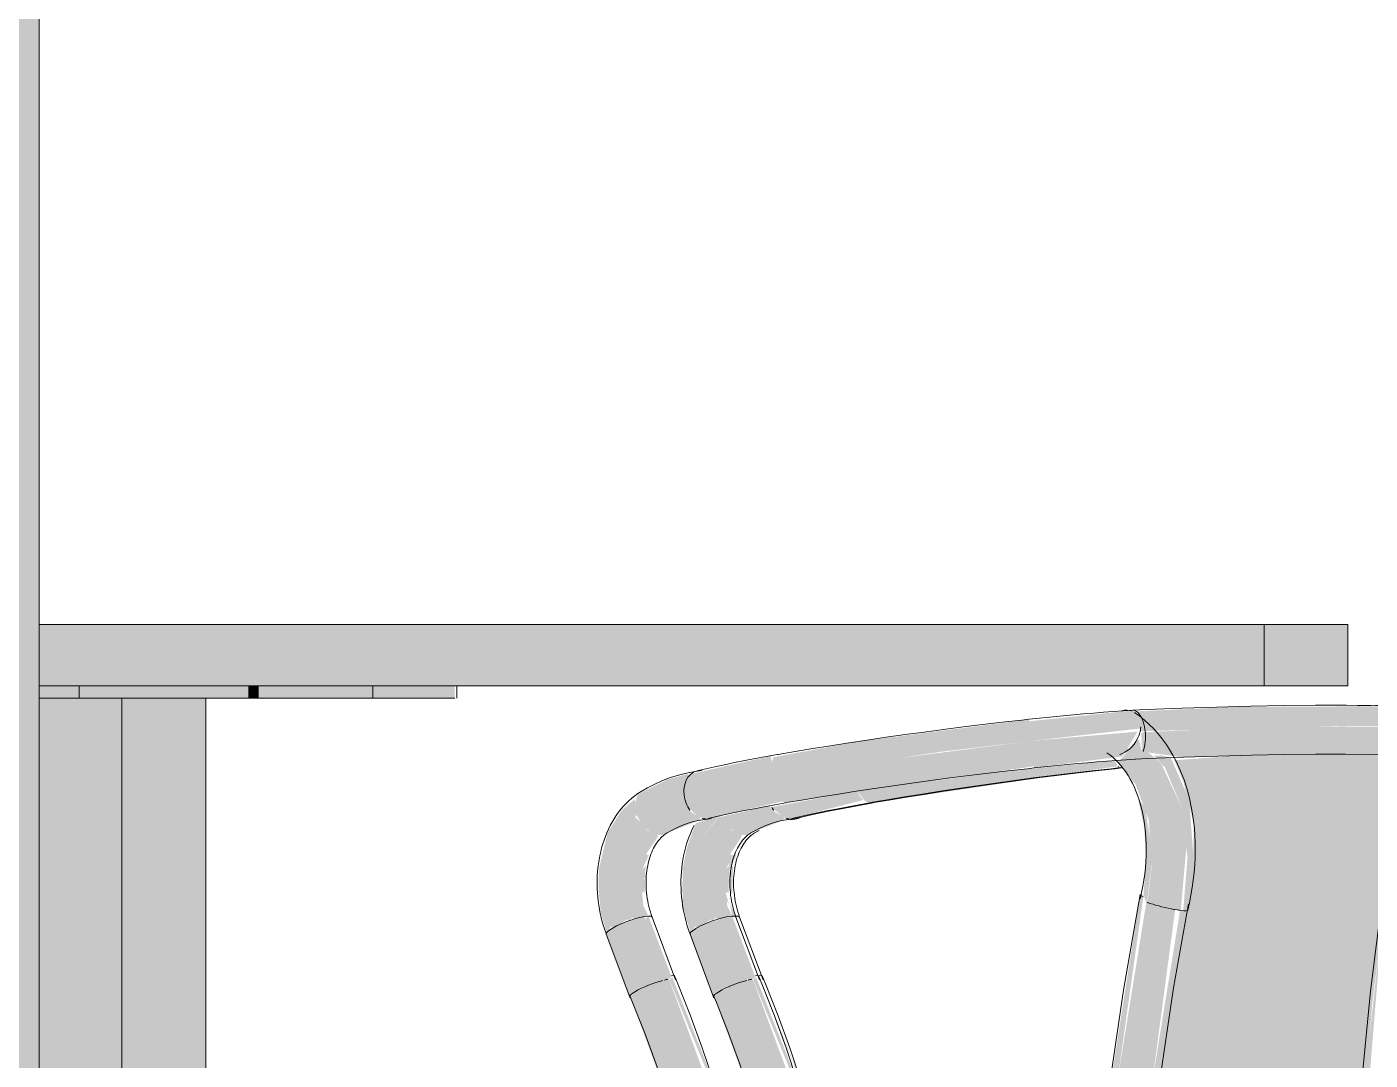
# Model space of a CAD drawing. Header units: inches. Extents: x 20426 to 92531, y -195 to 750.
# Drawn here: x 28142.09 to 28169.53, y 21.1 to 42.21 of the extents above; entities that cross this region are included whole.
import ezdxf

# ---------------------------------------------------------------- set-up
doc = ezdxf.new("R2010")
doc.units = ezdxf.units.IN
doc.header["$MEASUREMENT"] = 0
for name, color, linetype, lineweight in [('A-GLAZ-CWMG', 51, 'Continuous', 9), ('A-WALL-PATT', 111, 'Continuous', 13), ('I-FURN', 30, 'Continuous', 9)]:
    doc.layers.add(name, color=color, linetype=linetype, lineweight=lineweight)

# ---------------------------------------------------------------- blocks, each defined once
blk = doc.blocks.new('HermanMiller_Collection_Air-Chair_SideChair_Arms - Arms-460524-Elevation - South')
at = {"layer": 'I-FURN'}
for points in [[(26216.039, 26.362), (26219.681, 26.902), (26216.936, 26.52), (26216.014, 26.37)], [(26214.57, 20.693), (26213.723, 22.835), (26213.731, 22.779), (26214.55, 20.719), (26214.566, 20.699)]]:
    blk.add_hatch(color=256, dxfattribs=at).paths.add_polyline_path(points, flags=0)
h = blk.add_hatch(color=256, dxfattribs=at)
h.paths.add_polyline_path([(26213.159, 24.1), (26213.019, 24.601), (26213.031, 24.409), (26213.107, 24.283)], flags=0)
h.paths.add_polyline_path([(26213.075, 24.797), (26213.125, 25.003), (26213.243, 25.366), (26213.113, 25.138), (26213.109, 24.999), (26213.079, 24.821)], flags=0)
h.paths.add_polyline_path([(26213.088, 25.519), (26213.386, 25.705), (26213.333, 25.687), (26213.102, 25.529)], flags=0)
h = blk.add_hatch(color=256, dxfattribs=at)
h.paths.add_polyline_path([(26213.212, 24.043), (26213.248, 24.054), (26213.125, 24.303), (26213.177, 24.046)], flags=0)
h.paths.add_polyline_path([(26213.15, 24.797), (26213.205, 24.821), (26213.162, 24.821)], flags=0)
h.paths.add_polyline_path([(26213.173, 24.518), (26213.19, 25.03), (26213.187, 25.073), (26213.107, 24.921), (26213.125, 24.732), (26213.134, 24.532)], flags=0)
h.paths.add_polyline_path([(26213.124, 24.999), (26213.263, 25.296), (26213.187, 25.29), (26213.125, 25.003)], flags=0)
for p, q in [((26213.619, 25.737), (26213.723, 25.796)), ((26214.359, 26.014), (26214.455, 26.027)), ((26213.806, 22.742), (26213.326, 24.026)), ((26213.327, 24.024), (26213.326, 24.025))]:
    blk.add_line(p, q, dxfattribs=at)
at = {"layer": 'I-FURN', "flags": 128}
for points in [[(26230.722, 28.25), (26230.253, 28.28), (26229.756, 28.306), (26229.232, 28.326), (26228.681, 28.34), (26228.104, 28.35), (26227.503, 28.353), (26226.877, 28.352), (26226.228, 28.345), (26225.991, 28.34)], [(26216.071, 26.363), (26216.416, 26.423), (26216.769, 26.482), (26217.129, 26.54), (26217.496, 26.597), (26217.869, 26.653), (26218.247, 26.708), (26218.63, 26.762), (26219.016, 26.815), (26219.407, 26.867), (26219.8, 26.917), (26220.196, 26.965), (26220.593, 27.012), (26220.991, 27.057), (26221.125, 27.072)], [(26214.471, 26.039), (26214.643, 26.079), (26214.823, 26.119), (26215.011, 26.16), (26215.206, 26.2), (26215.409, 26.24), (26215.618, 26.281), (26215.833, 26.321), (26216.054, 26.36), (26216.071, 26.363)], [(26213.326, 24.025), (26213.308, 24.078), (26213.29, 24.132), (26213.274, 24.186), (26213.26, 24.242), (26213.247, 24.298), (26213.236, 24.354), (26213.226, 24.411), (26213.218, 24.468), (26213.211, 24.525), (26213.207, 24.582), (26213.203, 24.639), (26213.202, 24.696), (26213.202, 24.752), (26213.203, 24.808), (26213.207, 24.863), (26213.211, 24.917), (26213.218, 24.971), (26213.226, 25.023), (26213.235, 25.074), (26213.246, 25.124), (26213.258, 25.173), (26213.271, 25.22), (26213.286, 25.266), (26213.302, 25.31), (26213.319, 25.352), (26213.337, 25.393), (26213.355, 25.431), (26213.375, 25.468), (26213.395, 25.502), (26213.416, 25.535), (26213.438, 25.565), (26213.46, 25.594), (26213.482, 25.62), (26213.504, 25.644), (26213.527, 25.666), (26213.549, 25.686), (26213.572, 25.704), (26213.594, 25.721), (26213.616, 25.735), (26213.619, 25.737)], [(26213.326, 24.025), (26213.304, 24.042), (26213.25, 24.046)], [(26214.569, 20.698), (26214.349, 21.355), (26214.11, 22.009), (26213.852, 22.66), (26213.783, 22.826)]]:
    blk.add_lwpolyline(points, dxfattribs=at)
at = {"layer": 'I-FURN'}
for centre, major_axis, ratio, start_param, end_param in [((26214.398, 26.524), (-0.057, 0.497), 0.711436, 2.963382, 3.141593), ((26214.398, 26.524), (-0.057, 0.497), 0.711436, 3.176288, 3.438088), ((26213.323, 22.632), (0.461, 0.194), 0.144221, 6.220526, 6.744124)]:
    blk.add_ellipse(centre, major_axis=major_axis, ratio=ratio, start_param=start_param, end_param=end_param, dxfattribs=at)
blk = doc.blocks.new('Falcon 7700 Series Pedestal Base - 36_ Square Top x 30_ - Wheelchair Height-V27-Elevation - South')
at = {"layer": 'I-FURN'}
for points in [[(26225.608, 28.75), (26225.753, 28.75), (26225.753, 30), (26224.041, 30), (26224.041, 28.75)], [(26203.503, 28.5), (26203.503, 28.75), (26203.411, 28.75), (26203.411, 28.5)], [(26206.297, 28.5), (26207.505, 28.5), (26207.505, 28.75), (26205.793, 28.75), (26205.793, 28.5), (26205.974, 28.5)], [(26202.419, 2), (26202.419, 28.5), (26200.707, 28.5), (26200.707, 2)]]:
    blk.add_hatch(color=256, dxfattribs=at).paths.add_polyline_path(points, flags=0)
for p, q in [((26224.041, 30), (26225.753, 30)), ((26225.753, 30), (26225.753, 28.75)), ((26207.547, 28.5), (26207.547, 28.75)), ((26225.753, 28.75), (26224.041, 28.75)), ((26202.419, 2), (26202.419, 28.5)), ((26203.503, 28.5), (26203.411, 28.5)), ((26207.505, 28.5), (26205.789, 28.5))]:
    blk.add_line(p, q, dxfattribs=at)
blk = doc.blocks.new('HermanMiller_Collection_Air-Chair_SideChair_Arms - Arms-V28-Elevation - South')
at = {"layer": 'I-FURN'}
for points in [[(26215.964, 26.362), (26219.681, 26.911), (26221.051, 27.107), (26220.985, 27.215), (26220.977, 27.223), (26218.71, 27), (26215.73, 26.597), (26215.896, 26.384)], [(26214.334, 26.031), (26215.855, 26.417), (26215.768, 26.52), (26215.727, 26.602), (26213.98, 26.274), (26214.184, 26.084), (26214.298, 26.037)], [(26212.322, 23.708), (26212.422, 23.844), (26212.301, 24.821), (26212.495, 25.592), (26212.912, 26.095), (26212.429, 25.943), (26212.242, 25.428), (26212.164, 25.019), (26212.156, 24.589), (26212.168, 24.236)], [(26213.456, 25.705), (26214.235, 26.013), (26214.235, 26.056), (26214.052, 26.172), (26213.929, 26.301), (26212.949, 26.073), (26213.066, 25.884), (26213.258, 25.737), (26213.36, 25.706)], [(26212.911, 22.509), (26213.356, 22.7), (26213.573, 22.757), (26213.094, 24.038), (26212.603, 23.88), (26212.431, 23.793), (26212.649, 23.209)], [(26213.574, 22.754), (26213.647, 22.799), (26213.175, 24.046), (26213.101, 24.019), (26213.573, 22.757)], [(26212.793, 22.393), (26212.864, 22.477), (26212.911, 22.509), (26212.431, 23.793), (26212.313, 23.679), (26212.783, 22.42)], [(26214.495, 20.693), (26213.647, 22.835), (26213.654, 22.782), (26213.609, 22.758), (26213.618, 22.71), (26214.423, 20.734), (26214.491, 20.699)], [(26213.519, 20.456), (26213.536, 20.502), (26213.643, 20.604), (26212.935, 22.517), (26212.804, 22.393), (26213.518, 20.458)], [(26212.838, 22.448), (26213.035, 22.57), (26212.841, 22.459)], [(26213.648, 20.59), (26213.702, 20.63), (26213.953, 20.699), (26214.316, 20.818), (26213.594, 22.757), (26213.263, 22.669), (26212.939, 22.507), (26213.644, 20.602)]]:
    blk.add_hatch(color=256, dxfattribs=at).paths.add_polyline_path(points, flags=0)
h = blk.add_hatch(color=256, dxfattribs=at)
h.paths.add_polyline_path([(26221.053, 27.076), (26221.087, 27.111), (26221.051, 27.106)], flags=0)
h.paths.add_polyline_path([(26221.128, 27.083), (26221.114, 27.114), (26221.108, 27.106)], flags=0)
h = blk.add_hatch(color=256, dxfattribs=at)
h.paths.add_polyline_path([(26212.431, 23.793), (26212.758, 23.984), (26212.767, 24.101), (26212.877, 23.984), (26213.094, 24.038), (26213.014, 24.841), (26213.15, 25.346), (26213.36, 25.652), (26213.36, 25.706), (26213.158, 25.798), (26212.949, 26.073), (26212.923, 26.095), (26212.459, 25.55), (26212.275, 24.704), (26212.422, 23.844)], flags=0)
h.paths.add_polyline_path([(26212.754, 23.942), (26212.846, 24.016), (26212.767, 24.101), (26212.755, 23.949)], flags=0)
h = blk.add_hatch(color=256, dxfattribs=at)
h.paths.add_polyline_path([(26213.094, 24.039), (26213.175, 24.046), (26213.049, 24.303), (26213.094, 24.041)], flags=0)
h.paths.add_polyline_path([(26213.075, 24.797), (26213.129, 24.821), (26213.086, 24.821)], flags=0)
h.paths.add_polyline_path([(26213.098, 24.518), (26213.115, 25.03), (26213.115, 25.077), (26213.048, 24.999), (26212.982, 24.694), (26213.048, 24.536)], flags=0)
h.paths.add_polyline_path([(26213.048, 24.999), (26213.187, 25.296), (26213.113, 25.298), (26213.084, 25.163)], flags=0)
for p, q in [((26221.117, 27.08), (26221.053, 27.072)), ((26214.283, 26.014), (26214.379, 26.027)), ((26213.73, 22.742), (26213.25, 24.026)), ((26213.251, 24.024), (26213.251, 24.025)), ((26212.313, 23.677), (26212.793, 22.392))]:
    blk.add_line(p, q, dxfattribs=at)
at = {"layer": 'I-FURN', "flags": 128}
for points in [[(26230.647, 28.25), (26230.177, 28.28), (26229.68, 28.306), (26229.156, 28.326), (26228.605, 28.34), (26228.029, 28.35), (26227.427, 28.353), (26226.801, 28.352), (26226.152, 28.345), (26225.951, 28.341)], [(26215.996, 26.363), (26216.341, 26.423), (26216.694, 26.482), (26217.054, 26.54), (26217.42, 26.597), (26217.793, 26.653), (26218.171, 26.708), (26218.554, 26.762), (26218.941, 26.815), (26219.331, 26.867), (26219.725, 26.917), (26220.12, 26.965), (26220.517, 27.012), (26220.915, 27.057), (26221.053, 27.072)], [(26214.395, 26.039), (26214.567, 26.079), (26214.748, 26.119), (26214.935, 26.16), (26215.131, 26.2), (26215.333, 26.24), (26215.542, 26.281), (26215.758, 26.321), (26215.979, 26.36), (26215.996, 26.363)], [(26212.395, 25.896), (26212.359, 25.824), (26212.326, 25.75), (26212.295, 25.675), (26212.267, 25.598), (26212.242, 25.52), (26212.219, 25.441), (26212.199, 25.361), (26212.181, 25.28), (26212.165, 25.197), (26212.153, 25.115), (26212.142, 25.031), (26212.135, 24.947), (26212.129, 24.863), (26212.127, 24.778), (26212.126, 24.693), (26212.128, 24.607), (26212.133, 24.522), (26212.14, 24.437), (26212.149, 24.352), (26212.161, 24.267), (26212.175, 24.182), (26212.192, 24.098), (26212.211, 24.015), (26212.232, 23.932), (26212.255, 23.85), (26212.281, 23.768), (26212.309, 23.688), (26212.313, 23.678)], [(26213.543, 25.737), (26213.647, 25.796), (26213.753, 25.849), (26213.86, 25.895), (26213.968, 25.935), (26214.078, 25.969), (26214.188, 25.996), (26214.283, 26.014)], [(26213.251, 24.025), (26213.232, 24.078), (26213.215, 24.132), (26213.199, 24.186), (26213.185, 24.242), (26213.172, 24.298), (26213.16, 24.354), (26213.151, 24.411), (26213.142, 24.468), (26213.136, 24.525), (26213.131, 24.582), (26213.128, 24.639), (26213.126, 24.696), (26213.126, 24.752), (26213.128, 24.808), (26213.131, 24.863), (26213.136, 24.917), (26213.142, 24.971), (26213.15, 25.023), (26213.159, 25.074), (26213.17, 25.124), (26213.182, 25.173), (26213.196, 25.22), (26213.21, 25.266), (26213.226, 25.31), (26213.243, 25.352), (26213.261, 25.393), (26213.28, 25.431), (26213.3, 25.468), (26213.32, 25.502), (26213.341, 25.535), (26213.362, 25.565), (26213.384, 25.594), (26213.406, 25.62), (26213.429, 25.644), (26213.451, 25.666), (26213.474, 25.686), (26213.496, 25.704), (26213.518, 25.721), (26213.54, 25.735), (26213.543, 25.737)], [(26212.754, 23.942), (26212.634, 23.894), (26212.524, 23.844), (26212.431, 23.793)], [(26213.094, 24.038), (26212.993, 24.016), (26212.877, 23.984), (26212.754, 23.942)], [(26213.251, 24.025), (26213.228, 24.042), (26213.175, 24.046), (26213.094, 24.038)], [(26212.431, 23.793), (26212.362, 23.747), (26212.322, 23.708), (26212.313, 23.679)], [(26214.494, 20.698), (26214.274, 21.355), (26214.035, 22.009), (26213.777, 22.66), (26213.708, 22.826)], [(26213.541, 20.394), (26213.33, 21.025), (26213.1, 21.653), (26212.852, 22.279), (26212.786, 22.438)]]:
    blk.add_lwpolyline(points, dxfattribs=at)
at = {"layer": 'I-FURN'}
for centre, major_axis, ratio, start_param, end_param in [((26214.279, 26.525), (-0.116, 0.486), 0.74611, 1.929241, 2.087532), ((26214.279, 26.525), (-0.116, 0.486), 0.74611, 2.814481, 2.976439), ((26214.322, 26.524), (-0.057, 0.497), 0.711436, 2.914489, 3.176288), ((26214.322, 26.524), (-0.057, 0.497), 0.711436, 3.176288, 3.438088), ((26213.247, 22.632), (0.461, 0.194), 0.144221, 6.220526, 6.744124), ((26213.262, 22.567), (0.468, 0.175), 0.191458, 2.34416, 3.129558), ((26213.262, 22.567), (0.468, 0.175), 0.191458, 1.035163, 2.34416), ((26213.262, 22.567), (0.468, 0.175), 0.191458, 0.773364, 0.96478), ((26213.262, 22.567), (0.468, 0.175), 0.191458, 3.141593, 3.391358)]:
    blk.add_ellipse(centre, major_axis=major_axis, ratio=ratio, start_param=start_param, end_param=end_param, dxfattribs=at)
blk = doc.blocks.new('Falcon 7700 Series Pedestal Base - 36_ Square Top x 30_ - Wheelchair Height-V42-Elevation - South')
at = {"layer": 'I-FURN'}
for points in [[(26216.968, 28.75), (26224.041, 28.75), (26224.041, 30), (26199.015, 30), (26199.015, 28.75), (26212.649, 28.75)], [(26199.469, 28.5), (26199.793, 28.5), (26199.793, 28.75), (26199.015, 28.75), (26199.015, 28.5), (26199.21, 28.5)], [(26200.207, 28.5), (26203.286, 28.5), (26203.286, 28.75), (26199.793, 28.75), (26199.793, 28.5)], [(26203.411, 28.5), (26203.411, 28.75), (26203.286, 28.75), (26203.286, 28.5), (26203.351, 28.5)], [(26204.585, 28.5), (26205.793, 28.5), (26205.793, 28.75), (26203.503, 28.75), (26203.503, 28.5), (26204.262, 28.5)], [(26200.707, 2), (26200.707, 28.5), (26199.015, 28.5), (26199.015, 2), (26199.689, 2)]]:
    blk.add_hatch(color=256, dxfattribs=at).paths.add_polyline_path(points, flags=0)
for p, q in [((26199.015, 30), (26224.041, 30)), ((26224.041, 30), (26224.041, 28.75)), ((26224.041, 28.75), (26199.015, 28.75)), ((26199.835, 28.5), (26199.835, 28.75)), ((26205.835, 28.5), (26205.835, 28.75)), ((26199.793, 28.5), (26199.019, 28.5)), ((26199.793, 28.5), (26200.207, 28.5)), ((26203.286, 28.5), (26200.207, 28.5)), ((26200.707, 2), (26200.707, 28.5)), ((26203.503, 28.5), (26203.286, 28.5)), ((26203.411, 28.5), (26203.503, 28.5)), ((26205.793, 28.5), (26203.503, 28.5))]:
    blk.add_line(p, q, dxfattribs=at)
blk = doc.blocks.new('HermanMiller_Collection_Air-Chair_SideChair_Arms - Arms-V43-Elevation - South')
at = {"layer": 'I-FURN'}
for points in [[(26221.609, 27.825), (26225.949, 27.931), (26229.312, 27.933), (26229.205, 28.117), (26229.036, 28.228), (26228.847, 28.254), (26226.61, 28.33), (26223.537, 28.322), (26221.431, 28.228), (26221.563, 28.032), (26221.591, 27.933)], [(26213.943, 26.875), (26217.425, 27.401), (26219.284, 27.624), (26219.233, 28.061), (26215.745, 27.611), (26214.022, 27.293), (26213.949, 27.119), (26213.937, 27.002)], [(26219.284, 27.624), (26221.5, 27.877), (26221.524, 27.819), (26221.609, 27.825), (26221.525, 28.117), (26221.38, 28.249), (26219.238, 28.025), (26219.27, 27.75)], [(26221.161, 27.383), (26221.232, 27.431), (26221.484, 27.778), (26221.41, 27.664), (26221.174, 27.392)], [(26228.477, 27.281), (26229.239, 27.451), (26229.315, 27.603), (26229.335, 27.825), (26226.816, 27.918), (26223.883, 27.904), (26221.61, 27.803), (26221.578, 27.448), (26221.594, 27.4), (26222.368, 27.29), (26225.654, 27.359), (26228.465, 27.282)], [(26214.252, 26.362), (26217.969, 26.911), (26219.339, 27.107), (26219.284, 27.624), (26215.625, 27.149), (26213.943, 26.875), (26214.056, 26.52), (26214.184, 26.384)], [(26222.336, 24.162), (26222.452, 25.458), (26222.363, 26.251), (26221.935, 27.165), (26221.679, 27.384), (26221.526, 27.452), (26221.507, 27.579), (26221.454, 27.671), (26221.288, 27.459), (26221.145, 27.284), (26221.09, 27.242), (26221.046, 27.185), (26221.414, 26.739), (26221.687, 25.993), (26221.744, 25.064), (26221.657, 24.324), (26222.291, 24.169)], [(26212.191, 26.52), (26213.943, 26.875), (26213.978, 27.219), (26213.97, 27.317), (26212.332, 26.95), (26212.214, 26.768), (26212.189, 26.648)], [(26223.689, 17.999), (26226.096, 18.008), (26226.034, 18.602), (26226.075, 20.133), (26226.254, 22.306), (26226.52, 24.408), (26226.528, 24.408), (26226.758, 25.379), (26227.006, 25.993), (26227.347, 26.551), (26227.815, 27.187), (26227.92, 27.306), (26226.409, 27.349), (26223.646, 27.334), (26222.204, 27.229), (26222.392, 26.788), (26222.604, 25.936), (26222.581, 24.873), (26222.393, 23.739), (26221.899, 20.635), (26221.687, 19.016), (26221.706, 18.961), (26221.403, 18.003), (26223.448, 17.999)], [(26211.221, 26.106), (26211.725, 26.344), (26212.205, 26.454), (26212.201, 26.703), (26212.299, 26.913), (26212.25, 26.946), (26211.84, 26.833), (26211.248, 26.533), (26211.182, 26.344), (26211.189, 26.227)], [(26212.622, 26.031), (26214.184, 26.384), (26214.056, 26.52), (26213.943, 26.875), (26212.191, 26.52), (26212.268, 26.274), (26212.47, 26.086), (26212.586, 26.037)], [(26210.61, 23.708), (26210.71, 23.844), (26210.589, 24.821), (26210.747, 25.55), (26211.221, 26.106), (26211.189, 26.377), (26211.177, 26.432), (26210.916, 26.204), (26210.627, 25.749), (26210.453, 25.019), (26210.444, 24.589), (26210.489, 24.122)], [(26211.745, 25.705), (26212.523, 26.013), (26212.523, 26.056), (26212.34, 26.172), (26212.191, 26.45), (26211.717, 26.34), (26211.222, 26.104), (26211.354, 25.884), (26211.546, 25.737), (26211.648, 25.706)], [(26221.649, 24.327), (26221.765, 25.289), (26221.612, 26.253), (26221.462, 26.451), (26221.59, 25.867), (26221.63, 25.19), (26221.572, 24.439), (26221.586, 24.465), (26221.616, 24.368), (26221.648, 24.327)], [(26221.051, 20.731), (26221.572, 24.439), (26221.51, 24.485), (26220.925, 20.767), (26220.974, 20.75)], [(26221.752, 20.637), (26222.223, 24.18), (26221.644, 24.329), (26221.634, 24.327), (26221.051, 20.731), (26221.657, 20.643)], [(26221.832, 20.635), (26221.9, 20.647), (26222.475, 24.202), (26222.413, 24.155), (26222.321, 24.155), (26221.752, 20.637), (26221.817, 20.635)], [(26211.199, 22.509), (26211.644, 22.7), (26211.861, 22.757), (26211.382, 24.038), (26210.891, 23.88), (26210.719, 23.793), (26210.773, 23.649)], [(26211.862, 22.754), (26211.936, 22.799), (26211.463, 24.046), (26211.403, 23.984), (26211.861, 22.757)], [(26226.188, 20.696), (26226.462, 24.029), (26226.163, 21.305), (26226.11, 20.716)], [(26211.081, 22.393), (26211.152, 22.477), (26211.199, 22.509), (26210.719, 23.793), (26210.601, 23.679), (26211.055, 22.462)], [(26212.783, 20.693), (26211.936, 22.835), (26211.942, 22.782), (26211.897, 22.758), (26211.906, 22.71), (26212.712, 20.734), (26212.763, 20.719)], [(26211.807, 20.456), (26211.824, 20.502), (26211.931, 20.604), (26211.224, 22.517), (26211.092, 22.393), (26211.806, 20.458)], [(26211.126, 22.448), (26211.323, 22.57), (26211.129, 22.459)], [(26211.936, 20.59), (26211.98, 20.625), (26212.241, 20.699), (26212.617, 20.78), (26211.882, 22.757), (26211.552, 22.669), (26211.227, 22.507), (26211.932, 20.602)]]:
    blk.add_hatch(color=256, dxfattribs=at).paths.add_polyline_path(points, flags=0)
h = blk.add_hatch(color=256, dxfattribs=at)
h.paths.add_polyline_path([(26221.196, 27.393), (26221.409, 27.599), (26221.252, 27.453), (26221.199, 27.396)], flags=0)
h.paths.add_polyline_path([(26219.341, 27.076), (26221.143, 27.307), (26221.454, 27.814), (26219.284, 27.624), (26219.339, 27.107)], flags=0)
h.paths.add_polyline_path([(26221.562, 27.402), (26221.61, 27.603), (26221.609, 27.825), (26221.531, 27.77), (26221.548, 27.409)], flags=0)
h = blk.add_hatch(color=256, dxfattribs=at)
h.paths.add_polyline_path([(26222.413, 24.155), (26222.463, 24.162), (26222.613, 25.026), (26222.508, 26.432), (26222.134, 27.281), (26221.95, 27.327), (26221.783, 27.325), (26222.013, 27.084), (26222.364, 26.248), (26222.475, 25.242), (26222.387, 24.158)], flags=0)
h.paths.add_polyline_path([(26221.513, 27.609), (26221.471, 27.715), (26221.495, 27.628), (26221.508, 27.614)], flags=0)
h = blk.add_hatch(color=256, dxfattribs=at)
h.paths.add_polyline_path([(26210.719, 23.793), (26211.046, 23.984), (26211.055, 24.101), (26211.165, 23.984), (26211.382, 24.038), (26211.302, 24.841), (26211.438, 25.346), (26211.648, 25.652), (26211.648, 25.706), (26211.446, 25.798), (26211.276, 25.993), (26211.189, 26.068), (26210.747, 25.55), (26210.563, 24.704), (26210.71, 23.844)], flags=0)
h.paths.add_polyline_path([(26211.043, 23.942), (26211.134, 24.016), (26211.055, 24.101), (26211.043, 23.949)], flags=0)
h = blk.add_hatch(color=256, dxfattribs=at)
h.paths.add_polyline_path([(26211.382, 24.039), (26211.463, 24.046), (26211.337, 24.303), (26211.382, 24.041)], flags=0)
h.paths.add_polyline_path([(26211.363, 24.797), (26211.417, 24.821), (26211.374, 24.821)], flags=0)
h.paths.add_polyline_path([(26211.386, 24.518), (26211.403, 25.03), (26211.403, 25.077), (26211.336, 24.999), (26211.27, 24.694), (26211.336, 24.536)], flags=0)
h.paths.add_polyline_path([(26211.336, 24.999), (26211.475, 25.296), (26211.401, 25.298), (26211.372, 25.163)], flags=0)
for p, q in [((26212.553, 27.021), (26212.408, 27)), ((26212.571, 26.014), (26212.667, 26.027)), ((26212.018, 22.742), (26211.538, 24.026)), ((26211.539, 24.024), (26211.539, 24.025)), ((26210.602, 23.677), (26211.081, 22.392))]:
    blk.add_line(p, q, dxfattribs=at)
at = {"layer": 'I-FURN', "flags": 128}
for points in [[(26228.935, 28.25), (26228.466, 28.28), (26227.969, 28.306), (26227.444, 28.326), (26226.893, 28.34), (26226.317, 28.35), (26225.715, 28.353), (26225.089, 28.352), (26224.44, 28.345), (26223.769, 28.332), (26223.077, 28.314), (26222.365, 28.291), (26221.634, 28.263), (26221.357, 28.251)], [(26214.111, 27.348), (26214.462, 27.409), (26214.82, 27.468), (26215.185, 27.527), (26215.557, 27.585), (26215.934, 27.642), (26216.317, 27.698), (26216.705, 27.753), (26217.096, 27.806), (26217.491, 27.858), (26217.889, 27.909), (26218.289, 27.958), (26218.69, 28.005), (26219.093, 28.051), (26219.232, 28.066)], [(26221.355, 28.251), (26221.16, 28.238), (26220.962, 28.224), (26220.761, 28.209), (26220.558, 28.193), (26220.353, 28.176), (26220.146, 28.158), (26219.937, 28.139), (26219.728, 28.118), (26219.518, 28.097), (26219.307, 28.075), (26219.232, 28.066)], [(26221.394, 28.206), (26221.498, 28.13), (26221.599, 28.048), (26221.695, 27.961), (26221.787, 27.868), (26221.875, 27.77), (26221.957, 27.667), (26222.036, 27.559), (26222.109, 27.447), (26222.178, 27.331), (26222.242, 27.211), (26222.301, 27.088), (26222.355, 26.961), (26222.404, 26.83), (26222.449, 26.697), (26222.488, 26.561), (26222.523, 26.422), (26222.553, 26.281), (26222.578, 26.138), (26222.599, 25.993), (26222.615, 25.845), (26222.625, 25.697), (26222.632, 25.547), (26222.633, 25.395), (26222.63, 25.243), (26222.622, 25.09), (26222.609, 24.936), (26222.592, 24.782), (26222.571, 24.628), (26222.545, 24.474), (26222.514, 24.32), (26222.479, 24.167)], [(26212.452, 27.012), (26212.633, 27.054), (26212.821, 27.096), (26213.017, 27.138), (26213.22, 27.18), (26213.429, 27.222), (26213.645, 27.263), (26213.866, 27.304), (26214.094, 27.345), (26214.111, 27.348)], [(26221.41, 27.252), (26221.22, 27.24), (26221.026, 27.226), (26220.83, 27.212), (26220.632, 27.196), (26220.431, 27.179), (26220.228, 27.162), (26220.025, 27.143), (26219.82, 27.123), (26219.614, 27.102), (26219.408, 27.08), (26219.341, 27.072)], [(26220.829, 27.38), (26220.889, 27.337), (26220.947, 27.29), (26221.003, 27.239), (26221.058, 27.183), (26221.111, 27.123), (26221.163, 27.059), (26221.213, 26.991), (26221.26, 26.918), (26221.306, 26.842), (26221.349, 26.761), (26221.389, 26.676), (26221.427, 26.587), (26221.462, 26.495), (26221.494, 26.399), (26221.523, 26.299), (26221.549, 26.196), (26221.572, 26.091), (26221.591, 25.982), (26221.606, 25.87), (26221.619, 25.756), (26221.627, 25.64), (26221.632, 25.521), (26221.633, 25.401), (26221.63, 25.279), (26221.624, 25.156), (26221.614, 25.032), (26221.6, 24.907), (26221.583, 24.781), (26221.561, 24.655), (26221.536, 24.529), (26221.507, 24.402)], [(26228.854, 27.253), (26228.4, 27.283), (26227.917, 27.307), (26227.404, 27.327), (26226.864, 27.341), (26226.297, 27.35), (26225.704, 27.353), (26225.087, 27.352), (26224.445, 27.344), (26223.781, 27.332), (26223.096, 27.314), (26222.39, 27.291), (26221.665, 27.263), (26221.408, 27.252)], [(26212.408, 27), (26212.241, 26.968), (26212.075, 26.926), (26211.912, 26.874), (26211.752, 26.814), (26211.595, 26.744), (26211.441, 26.666), (26211.313, 26.592)], [(26214.284, 26.363), (26214.629, 26.423), (26214.982, 26.482), (26215.342, 26.54), (26215.709, 26.597), (26216.081, 26.653), (26216.459, 26.708), (26216.842, 26.762), (26217.229, 26.815), (26217.619, 26.867), (26218.013, 26.917), (26218.408, 26.965), (26218.805, 27.012), (26219.203, 27.057), (26219.341, 27.072)], [(26211.313, 26.592), (26211.247, 26.55), (26211.183, 26.504), (26211.122, 26.455), (26211.063, 26.402), (26211.006, 26.348), (26210.952, 26.29), (26210.901, 26.23), (26210.852, 26.167), (26210.806, 26.102), (26210.762, 26.036), (26210.721, 25.967), (26210.683, 25.896), (26210.647, 25.824), (26210.614, 25.75), (26210.583, 25.675), (26210.555, 25.598), (26210.53, 25.52), (26210.507, 25.441), (26210.487, 25.361), (26210.469, 25.28), (26210.454, 25.197), (26210.441, 25.115), (26210.43, 25.031), (26210.423, 24.947), (26210.417, 24.863), (26210.415, 24.778), (26210.414, 24.693), (26210.416, 24.607), (26210.421, 24.522), (26210.428, 24.437), (26210.437, 24.352), (26210.449, 24.267), (26210.463, 24.182), (26210.48, 24.098), (26210.499, 24.015), (26210.52, 23.932), (26210.543, 23.85), (26210.569, 23.768), (26210.597, 23.688), (26210.601, 23.678)], [(26212.684, 26.039), (26212.856, 26.079), (26213.036, 26.119), (26213.224, 26.16), (26213.419, 26.2), (26213.621, 26.24), (26213.83, 26.281), (26214.046, 26.321), (26214.267, 26.36), (26214.284, 26.363)], [(26211.831, 25.737), (26211.935, 25.796), (26212.041, 25.849), (26212.148, 25.895), (26212.256, 25.935), (26212.366, 25.969), (26212.476, 25.996), (26212.571, 26.014)], [(26211.539, 24.025), (26211.52, 24.078), (26211.503, 24.132), (26211.487, 24.186), (26211.473, 24.242), (26211.46, 24.298), (26211.448, 24.354), (26211.439, 24.411), (26211.431, 24.468), (26211.424, 24.525), (26211.419, 24.582), (26211.416, 24.639), (26211.414, 24.696), (26211.414, 24.752), (26211.416, 24.808), (26211.419, 24.863), (26211.424, 24.917), (26211.43, 24.971), (26211.438, 25.023), (26211.448, 25.074), (26211.458, 25.124), (26211.47, 25.173), (26211.484, 25.22), (26211.499, 25.266), (26211.514, 25.31), (26211.531, 25.352), (26211.549, 25.393), (26211.568, 25.431), (26211.588, 25.468), (26211.608, 25.502), (26211.629, 25.535), (26211.65, 25.565), (26211.672, 25.594), (26211.694, 25.62), (26211.717, 25.644), (26211.739, 25.666), (26211.762, 25.686), (26211.784, 25.704), (26211.806, 25.721), (26211.828, 25.735), (26211.831, 25.737)], [(26221.51, 24.486), (26221.168, 22.535), (26220.909, 20.78)], [(26226.461, 24.462), (26226.215, 22.511), (26226.043, 20.756)], [(26221.9, 20.647), (26222.189, 22.582), (26222.493, 24.299)], [(26211.043, 23.942), (26210.922, 23.894), (26210.812, 23.844), (26210.719, 23.793)], [(26211.382, 24.038), (26211.281, 24.016), (26211.165, 23.984), (26211.043, 23.942)], [(26211.539, 24.025), (26211.516, 24.042), (26211.463, 24.046), (26211.382, 24.038)], [(26210.719, 23.793), (26210.65, 23.747), (26210.61, 23.708), (26210.601, 23.679)], [(26212.782, 20.698), (26212.562, 21.355), (26212.323, 22.009), (26212.065, 22.66), (26211.996, 22.826)], [(26211.829, 20.394), (26211.618, 21.025), (26211.388, 21.653), (26211.14, 22.279), (26211.074, 22.438)]]:
    blk.add_lwpolyline(points, dxfattribs=at)
at = {"layer": 'I-FURN'}
for centre, major_axis, ratio, start_param, end_param in [((26221.112, 27.793), (0.282, 0.413), 0.716528, 0.185746, 0.709345), ((26221.112, 27.793), (0.282, 0.413), 0.716528, 4.898135, 5.421734), ((26221.112, 27.793), (0.282, 0.413), 0.716528, 3.850938, 4.898135), ((26212.568, 26.525), (-0.116, 0.486), 0.74611, 0.096646, 1.405643), ((26212.568, 26.525), (-0.116, 0.486), 0.74611, 1.405643, 2.087532), ((26212.568, 26.525), (-0.116, 0.486), 0.74611, 2.814481, 2.976439), ((26212.61, 26.524), (-0.057, 0.497), 0.711436, 2.914489, 3.176288), ((26212.61, 26.524), (-0.057, 0.497), 0.711436, 3.176288, 3.438088), ((26222.002, 24.392), (-0.491, 0.093), 0.137076, 0.008955, 0.532553), ((26221.993, 24.285), (-0.486, 0.118), 0.11091, 0.809563, 1.03976), ((26221.993, 24.285), (-0.486, 0.118), 0.11091, 1.071362, 1.306336), ((26221.993, 24.285), (-0.486, 0.118), 0.11091, 1.333161, 1.570492), ((26221.993, 24.285), (-0.486, 0.118), 0.11091, 1.594961, 1.833307), ((26221.993, 24.285), (-0.486, 0.118), 0.11091, 1.85676, 2.091176), ((26221.993, 24.285), (-0.486, 0.118), 0.11091, 2.11856, 2.380359), ((26221.993, 24.285), (-0.486, 0.118), 0.11091, 2.380359, 3.165757), ((26222.002, 24.392), (-0.491, 0.093), 0.137076, 3.141593, 3.150547), ((26211.535, 22.632), (0.461, 0.194), 0.144221, 6.220526, 6.744124), ((26211.55, 22.567), (0.468, 0.175), 0.191458, 2.34416, 3.129558), ((26211.55, 22.567), (0.468, 0.175), 0.191458, 1.035163, 2.34416), ((26211.55, 22.567), (0.468, 0.175), 0.191458, 0.773364, 0.96478), ((26211.55, 22.567), (0.468, 0.175), 0.191458, 3.141593, 3.391358)]:
    blk.add_ellipse(centre, major_axis=major_axis, ratio=ratio, start_param=start_param, end_param=end_param, dxfattribs=at)
blk.add_open_spline([(26221.609, 27.825), (26221.603, 27.881), (26221.582, 27.989), (26221.522, 28.139), (26221.449, 28.225), (26221.397, 28.246), (26221.38, 28.249)], degree=3, knots=[-1, -1, -1, -1, -0.7857143, -0.5714286, -0.2857143, -0.1428571, -0.1428571, -0.1428571, -0.1428571], dxfattribs=at)
blk.add_open_spline([(26221.566, 27.411), (26221.588, 27.466), (26221.618, 27.598), (26221.617, 27.751), (26221.609, 27.825)], degree=3, dxfattribs=at)
blk = doc.blocks.new('Rectangular Mullion - Rectangular Mullion 1-827449-Elevation - South')
at = {"layer": 'A-GLAZ-CWMG'}
blk.add_hatch(color=256, dxfattribs=at).paths.add_polyline_path([(26016.078, 2), (26018.078, 2), (26018.078, 96), (26016.078, 96), (26016.078, 20.133)], flags=0)
blk.add_line((26018.078, 2), (26018.078, 96), dxfattribs=at)

msp = doc.modelspace()

# ---------------------------------------------------------------- hatches: boundary and pattern name
at = {"layer": 'A-WALL-PATT', "lineweight": 9}
h = msp.add_hatch(dxfattribs=at)
h.set_pattern_fill('FP_11', color=256, style=0, pattern_type=2)
h.set_pattern_definition([(0, (28221.96, 0.25), (-193, 193), [48, -145]), (90, (28221.96, 0.25), (-193, 1e-14), [96.25, -96.75]), (180, (28269.96, 96.5), (-193, 193), [48, -145]), (90, (28269.96, 0.25), (-193, 1e-14), [96.25, -96.75]), (180, (28269.96, 96.75), (-193, 193), [48, -145]), (90, (28269.96, 96.75), (-193, 1e-14), [96.25, -96.75]), (0, (28221.96, 193), (-193, 193), [48, -145]), (90, (28221.96, 96.75), (-193, 1e-14), [96.25, -96.75]), (0, (28270.21, 48.25), (-193, 193), [48, -145]), (90, (28270.21, 0), (-193, 1e-14), [48.25, -144.75]), (90, (28318.21, 0), (-193, 1e-14), [48.25, -144.75]), (0, (28270.21, 144.75), (-193, 193), [48, -145]), (90, (28270.21, 48.5), (-193, 1e-14), [96.25, -96.75]), (180, (28318.21, 48.5), (-193, 193), [48, -145]), (90, (28318.21, 48.5), (-193, 1e-14), [96.25, -96.75]), (90, (28270.21, 145), (-193, 1e-14), [48, -145]), (180, (28318.21, 145), (-193, 193), [48, -145]), (90, (28318.21, 145), (-193, 1e-14), [48, -145]), (0, (28318.46, 0.25), (-193, 193), [48, -145]), (90, (28318.46, 0.25), (-193, 1e-14), [96.25, -96.75]), (180, (28366.46, 96.5), (-193, 193), [48, -145]), (90, (28366.46, 0.25), (-193, 1e-14), [96.25, -96.75]), (180, (28366.46, 96.75), (-193, 193), [48, -145]), (90, (28366.46, 96.75), (-193, 1e-14), [96.25, -96.75]), (180, (28366.46, 193), (-193, 193), [48, -145]), (90, (28318.46, 96.75), (-193, 1e-14), [96.25, -96.75]), (0, (28366.71, 48.25), (-193, 193), [48, -145]), (90, (28366.71, 0), (-193, 1e-14), [48.25, -144.75]), (90, (28414.71, 0), (-193, 1e-14), [48.25, -144.75]), (0, (28366.71, 144.75), (-193, 193), [48, -145]), (90, (28366.71, 48.5), (-193, 1e-14), [96.25, -96.75]), (180, (28414.71, 48.5), (-193, 193), [48, -145]), (90, (28414.71, 48.5), (-193, 1e-14), [96.25, -96.75]), (90, (28366.71, 145), (-193, 1e-14), [48, -145]), (180, (28414.71, 145), (-193, 193), [48, -145]), (90, (28414.71, 145), (-193, 1e-14), [48, -145])])
h.paths.add_polyline_path([(27942.714, 2), (27959.402, 2), (27959.402, 45.518), (27939.441, 45.518), (27939.441, 36), (27942.714, 36), (27942.714, 20.133)], flags=0)
h.paths.add_polyline_path([(28072.594, 2), (28074.583, 2), (28070.964, 13.026), (28070.964, 5.181), (28072.008, 2), (28072.524, 2)], flags=0)
h.paths.add_polyline_path([(28033.777, 2), (28034.181, 2), (28033.777, 8.96)], flags=0)
h.paths.add_polyline_path([(28036.5, 2), (28036.5, 28.5), (28033.795, 28.5), (28033.852, 16.906), (28034.065, 16.615), (28034.303, 16.145), (28034.305, 15.974), (28034.4, 15.445), (28035.216, 2), (28035.297, 2)], flags=0)
h.paths.add_polyline_path([(28076.288, 2), (28104.152, 2), (28104.152, 45.518), (28070.964, 45.518), (28071.012, 28.32), (28072.776, 28.189), (28072.865, 28.162), (28073.249, 28.001), (28073.506, 27.56), (28073.468, 27.37), (28073.227, 27.076), (28072.935, 26.817), (28072.7, 26.714), (28071.928, 26.362), (28071.737, 26.078), (28071.374, 25.296), (28071.2, 24.712), (28071.043, 23.793), (28070.964, 23.181), (28070.981, 16.975), (28071.206, 16.718), (28071.318, 16.512), (28071.275, 16.07), (28071.107, 15.793), (28075.632, 2), (28076.266, 2)], flags=0)
h.paths.add_polyline_path([(28044.367, 2), (28045.685, 2), (28046.505, 15.676), (28046.703, 16.429), (28047.015, 16.906), (28047.07, 17.034), (28047.166, 17.184), (28047.224, 17.236), (28047.467, 17.47), (28048.072, 17.496), (28048.104, 17.552), (28048.342, 17.552), (28052.652, 17.552), (28051.643, 20.996), (28050.492, 24.236), (28050.488, 25.019), (28050.566, 25.428), (28050.811, 26.039), (28051.471, 26.648), (28052.225, 26.933), (28055.781, 27.611), (28059.282, 28.062), (28061.952, 28.266), (28065.655, 28.346), (28066.964, 28.338), (28066.964, 28.75), (28049.453, 28.75), (28049.453, 28.5), (28047.163, 28.5), (28047.163, 28.75), (28047.071, 28.75), (28047.071, 28.5), (28044.367, 28.5), (28044.367, 10.757)], flags=0)
h.paths.add_polyline_path([(28047.477, 2), (28049.31, 2), (28050.104, 15.918), (28047.56, 16.092), (28047.496, 16.084), (28047.455, 15.978), (28047.453, 15.848), (28047.477, 15.619), (28046.685, 2), (28047.467, 2)], flags=0)
h.paths.add_polyline_path([(28111.271, 26.785), (28111.134, 26.953), (28111.236, 26.821)], flags=0)
h.paths.add_polyline_path([(28106.152, 2), (28108.522, 2), (28113.022, 15.836), (28112.846, 16.124), (28112.837, 16.512), (28113.131, 16.941), (28113.316, 17.162), (28113.373, 17.159), (28113.437, 17.318), (28113.435, 17.377), (28113.408, 17.52), (28113.477, 17.746), (28113.554, 18.263), (28113.572, 18.406), (28113.448, 20.747), (28113.043, 24.299), (28112.763, 25.346), (28112.539, 25.854), (28112.178, 26.418), (28112.065, 26.493), (28111.118, 26.882), (28110.963, 27.034), (28110.686, 27.37), (28110.65, 27.627), (28110.781, 27.741), (28110.728, 27.798), (28111.141, 28.121), (28111.628, 28.253), (28114.321, 28.337), (28117.552, 28.337), (28121.089, 28.234), (28124.452, 27.895), (28126.974, 27.539), (28129.754, 27.025), (28130.442, 26.833), (28131.034, 26.533), (28131.167, 26.394), (28131.366, 26.204), (28131.686, 25.644), (28131.838, 24.96), (28131.838, 24.589), (28131.762, 24.016), (28131.328, 22.733), (28130.343, 19.985), (28129.665, 17.55), (28134.245, 17.537), (28134.295, 17.489), (28134.99, 17.352), (28135.239, 17.062), (28135.365, 16.843), (28135.516, 16.615), (28135.754, 16.145), (28135.762, 15.944), (28135.851, 15.445), (28136.672, 2), (28139.788, 2), (28139.788, 28.5), (28134.702, 28.5), (28134.702, 28.75), (28116.453, 28.75), (28116.453, 30), (28140.339, 30), (28140.339, 45.518), (28106.152, 45.518), (28106.152, 10.169)], flags=0)
h.paths.add_polyline_path([(28109.572, 2), (28110.234, 2), (28114.669, 15.688), (28114.04, 15.615), (28109.578, 2.019)], flags=0)
h.paths.add_polyline_path([(28117.079, 2), (28121.355, 2), (28121.312, 15.636), (28121.366, 15.675), (28121.423, 15.701), (28121.275, 15.925), (28115.828, 15.615), (28111.359, 2), (28117.003, 2)], flags=0)
h.paths.add_polyline_path([(28122.363, 2), (28122.507, 2), (28123.057, 3.974), (28122.942, 15.594), (28122.593, 15.622), (28122.286, 15.622), (28122.353, 2)], flags=0)
h.paths.add_polyline_path([(28125.33, 2), (28133.845, 2), (28133.081, 15.848), (28133.047, 15.957), (28129.17, 15.775), (28125.734, 3.45)], flags=0)
h.paths.add_polyline_path([(28124.15, 2), (28124.218, 2), (28127.989, 15.72), (28127.355, 15.675), (28124.13, 4.107), (28124.141, 2)], flags=0)
h.paths.add_polyline_path([(28134.96, 2), (28135.557, 2), (28134.794, 15.846), (28134.687, 16.085), (28133.97, 15.969), (28134.064, 15.445), (28134.893, 2), (28134.936, 2)], flags=0)
h.paths.add_polyline_path([(28145.742, 2), (28148.974, 2), (28149.793, 15.676), (28149.991, 16.429), (28150.303, 16.906), (28150.358, 17.034), (28150.454, 17.184), (28150.512, 17.236), (28150.755, 17.47), (28151.361, 17.496), (28151.392, 17.552), (28151.653, 17.552), (28155.93, 17.59), (28154.931, 20.996), (28153.78, 24.236), (28153.776, 25.019), (28153.854, 25.428), (28154.099, 26.039), (28154.759, 26.648), (28155.513, 26.933), (28159.134, 27.62), (28162.942, 28.096), (28165.241, 28.266), (28169.119, 28.343), (28174.181, 28.213), (28174.481, 28.117), (28174.7, 28.001), (28174.957, 27.56), (28174.919, 27.37), (28174.678, 27.076), (28174.386, 26.817), (28174.113, 26.699), (28173.38, 26.362), (28173.186, 26.075), (28172.825, 25.296), (28172.626, 24.593), (28172.469, 23.599), (28172.151, 20.672), (28172.072, 18.094), (28172.198, 17.52), (28172.198, 17.456), (28172.198, 17.287), (28172.255, 17.285), (28172.395, 16.992), (28172.584, 16.853), (28172.769, 16.512), (28172.705, 16.035), (28172.559, 15.793), (28176.527, 3.697), (28176.527, 45.518), (28142.339, 45.518), (28142.339, 30), (28169.077, 30), (28169.035, 28.75), (28150.829, 28.75), (28150.829, 28.5), (28145.742, 28.5), (28145.742, 6.068)], flags=0)
h.paths.add_polyline_path([(28150.645, 2), (28150.685, 2), (28151.546, 15.893), (28151.523, 16.009), (28150.837, 16.104), (28150.784, 16.084), (28150.742, 15.973), (28150.726, 15.733), (28150.765, 15.619), (28149.974, 2), (28150.639, 2)], flags=0)
h.paths.add_polyline_path([(28152.552, 2), (28160.276, 2), (28156.436, 15.775), (28152.509, 15.904), (28152.51, 15.7), (28152.552, 15.619), (28151.761, 2), (28152.543, 2)], flags=0)
h.paths.add_polyline_path([(28164.319, 2), (28174.246, 2), (28169.697, 15.675), (28169.537, 15.658), (28167.778, 15.745), (28164.215, 15.915), (28164.244, 15.776), (28164.294, 15.636), (28164.319, 15.629), (28164.294, 2)], flags=0)
h.paths.add_polyline_path([(28161.456, 2), (28161.465, 2), (28161.435, 3.983), (28158.133, 15.695), (28157.5, 15.675), (28161.319, 2), (28161.435, 2)], flags=0)
h.paths.add_polyline_path([(28163.167, 2), (28163.177, 2), (28163.243, 15.666), (28162.664, 15.591), (28162.531, 15.585), (28162.531, 4.038), (28163.147, 2)], flags=0)
h.paths.add_polyline_path([(28066.964, 2), (28066.964, 14.17), (28066.409, 15.675), (28066.249, 15.658), (28064.49, 15.745), (28062.793, 15.776), (28062.843, 15.636), (28062.867, 15.629), (28062.843, 2), (28065.839, 2)], flags=0)
h.paths.add_polyline_path([(28056.618, 2), (28056.988, 2), (28053.148, 15.775), (28051.041, 15.848), (28051.059, 15.7), (28051.101, 15.619), (28050.31, 2), (28052.553, 2)], flags=0)
h.paths.add_polyline_path([(28058.031, 2), (28058.177, 2), (28058.167, 10.769), (28056.814, 15.625), (28054.212, 15.675), (28058.024, 2)], flags=0)
h.paths.add_polyline_path([(28059.219, 2), (28060.612, 2), (28059.201, 7.063), (28059.176, 2)], flags=0)
h.paths.add_polyline_path([(28061.655, 2), (28061.802, 2), (28061.839, 15.675), (28061.392, 15.587), (28059.243, 15.629), (28059.243, 10.629), (28061.648, 2)], flags=0)
h.paths.add_polyline_path([(28175.958, 2), (28171.41, 15.675), (28171.121, 15.668), (28170.815, 15.658), (28175.296, 2), (28175.952, 2)], flags=0)
h.paths.add_polyline_path([(28178.527, 2), (28210.714, 2), (28210.714, 96), (28210.214, 96), (28210.214, 93.768), (28178.527, 93.768), (28178.527, 48.555), (28210.214, 48.53), (28210.214, 45.518), (28178.527, 45.518), (28178.527, 10.757)], flags=0)
h.paths.add_polyline_path([(28124.112, 7.76), (28126.312, 15.652), (28124.254, 15.632), (28124.073, 15.622), (28124.098, 10.592)], flags=0)
h.paths.add_polyline_path([(28161.494, 7.76), (28161.508, 15.635), (28161.109, 15.597), (28161.056, 15.587), (28159.302, 15.624), (28161.465, 7.863)], flags=0)
h.paths.add_polyline_path([(28058.238, 14.236), (28058.215, 15.675), (28057.862, 15.585), (28058.22, 14.3)], flags=0)
h.paths.add_polyline_path([(28061.427, 15.597), (28061.418, 15.677), (28061.427, 15.597)], flags=0)
h.paths.add_polyline_path([(28150.653, 15.978), (28150.775, 16.104), (28150.713, 16.071), (28150.656, 15.982)], flags=0)
h.paths.add_polyline_path([(28047.365, 15.978), (28047.487, 16.104), (28047.425, 16.071), (28047.368, 15.982)], flags=0)
h.paths.add_polyline_path([(28034.073, 16.011), (28034.112, 16.029), (28034.067, 16.028)], flags=0)
h.paths.add_polyline_path([(28155.068, 25.705), (28154.971, 25.705), (28155.034, 25.686)], flags=0)
h.paths.add_polyline_path([(28157.169, 17.549), (28157.64, 17.598), (28156.643, 20.996), (28155.492, 24.236), (28155.488, 25.019), (28155.566, 25.428), (28155.663, 25.912), (28155.049, 25.682), (28154.77, 25.299), (28154.799, 25.296), (28154.721, 24.999), (28154.706, 24.566), (28154.655, 24.539), (28154.643, 24.409), (28154.719, 24.283), (28154.845, 24.038), (28154.878, 23.984), (28156.258, 20.133), (28156.978, 17.549), (28157.145, 17.549)], flags=0)
h.paths.add_polyline_path([(28130.843, 24.797), (28130.789, 24.821), (28130.832, 24.821)], flags=0)
h.paths.add_polyline_path([(28128.437, 17.549), (28128.553, 17.55), (28129.69, 21.414), (28130.69, 24.042), (28130.747, 24.057), (28130.821, 24.518), (28130.804, 25.03), (28130.852, 25.02), (28130.793, 25.163), (28130.765, 25.3), (28130.761, 25.355), (28130.377, 25.745), (28129.964, 25.879), (28129.789, 25.919), (28129.964, 25.428), (28130.042, 25.019), (28130.051, 24.589), (28129.974, 24.016), (28129.54, 22.733), (28128.558, 19.993), (28127.894, 17.55), (28128.323, 17.549)], flags=0)
h.paths.add_polyline_path([(28055.405, 25.705), (28055.307, 25.705), (28055.37, 25.686)], flags=0)
h.paths.add_polyline_path([(28058.413, 17.55), (28059.923, 17.606), (28060.166, 17.789), (28060.603, 18.633), (28060.789, 19.251), (28061.097, 21.787), (28061.635, 25.72), (28061.555, 26.257), (28061.325, 26.875), (28059.108, 26.556), (28056.428, 26.061), (28055.789, 25.884), (28055.308, 25.592), (28055.106, 25.299), (28055.135, 25.296), (28055.058, 24.999), (28055.042, 24.566), (28054.991, 24.539), (28054.979, 24.409), (28055.062, 24.26), (28055.182, 24.038), (28055.214, 23.984), (28056.594, 20.133), (28057.314, 17.552), (28058.404, 17.55)], flags=0)
h.paths.add_polyline_path([(28051.78, 25.705), (28051.683, 25.705), (28051.746, 25.686)], flags=0)
h.paths.add_polyline_path([(28054.807, 17.55), (28056.269, 17.58), (28055.268, 20.996), (28054.116, 24.236), (28054.113, 25.019), (28054.191, 25.428), (28054.436, 26.039), (28054.819, 26.448), (28052.804, 26.061), (28052.225, 25.914), (28051.684, 25.592), (28051.482, 25.299), (28051.511, 25.296), (28051.433, 24.999), (28051.418, 24.566), (28051.367, 24.539), (28051.355, 24.409), (28051.437, 24.26), (28051.557, 24.038), (28051.59, 23.984), (28052.97, 20.133), (28053.715, 17.551), (28054.459, 17.55)], flags=0)
h.paths.add_polyline_path([(28156.78, 25.705), (28156.684, 25.654), (28156.773, 25.701)], flags=0)
h.paths.add_polyline_path([(28156.856, 25.705), (28156.759, 25.68), (28156.855, 25.704)], flags=0)
h.paths.add_polyline_path([(28158.765, 17.55), (28163.18, 17.589), (28163.454, 17.789), (28163.891, 18.633), (28164.077, 19.251), (28164.395, 21.858), (28164.923, 25.72), (28164.843, 26.257), (28164.85, 26.437), (28164.526, 27.021), (28164.414, 27.071), (28160.484, 26.544), (28157.88, 26.061), (28156.78, 25.616), (28156.582, 25.296), (28156.582, 25.286), (28156.509, 24.999), (28156.493, 24.566), (28156.437, 24.551), (28156.43, 24.409), (28156.501, 24.303), (28156.633, 24.038), (28156.68, 23.945), (28158.045, 20.133), (28158.765, 17.552)], flags=0)
h.paths.add_polyline_path([(28129.131, 24.797), (28129.077, 24.821), (28129.12, 24.821)], flags=0)
h.paths.add_polyline_path([(28126.814, 17.55), (28126.841, 17.55), (28127.963, 21.374), (28128.978, 24.042), (28129.032, 24.046), (28129.109, 24.518), (28129.092, 25.03), (28129.14, 25.02), (28129.081, 25.163), (28129.049, 25.299), (28129.049, 25.355), (28128.665, 25.745), (28127.972, 26.013), (28127.229, 26.172), (28125.734, 26.444), (28122.525, 26.911), (28121.116, 27.03), (28120.909, 26.738), (28120.82, 26.451), (28120.692, 25.867), (28120.683, 24.991), (28121.728, 18.591), (28121.924, 18.172), (28122.253, 17.681), (28122.553, 17.569), (28126.712, 17.55)], flags=0)
h.paths.add_polyline_path([(28113.087, 24.313), (28113.089, 24.324), (28113.085, 24.324)], flags=0)
h.paths.add_polyline_path([(28120.692, 24.485), (28120.693, 24.485), (28120.683, 24.544)], flags=0)
h.paths.add_polyline_path([(28156.519, 24.63), (28156.511, 24.876), (28156.528, 24.808), (28156.524, 24.732)], flags=0)
h.paths.add_polyline_path([(28055.068, 24.63), (28055.036, 24.825), (28055.077, 24.808), (28055.073, 24.732)], flags=0)
h.paths.add_polyline_path([(28051.444, 24.63), (28051.412, 24.825), (28051.452, 24.808), (28051.449, 24.732)], flags=0)
h.paths.add_polyline_path([(28154.732, 24.63), (28154.7, 24.825), (28154.741, 24.821), (28154.737, 24.732)], flags=0)
h.paths.add_polyline_path([(28073.065, 27.076), (28072.941, 27.139), (28072.946, 27.078), (28073.037, 27.076)], flags=0)
h.paths.add_polyline_path([(28111.22, 27.078), (28111.406, 27.181), (28111.34, 27.211), (28111.344, 27.165), (28111.228, 27.084)], flags=0)
h.paths.add_polyline_path([(28111.089, 27.076), (28111.215, 27.127), (28111.161, 27.139), (28111.092, 27.078)], flags=0)
h.paths.add_polyline_path([(28033.777, 30), (28066.964, 30), (28066.964, 45.518), (28033.777, 45.518), (28033.777, 38.886)], flags=0)
h.paths.add_polyline_path([(28134.374, 48.555), (28140.339, 48.555), (28140.339, 93.768), (28106.152, 93.768), (28106.152, 48.555)], flags=0)
h.paths.add_polyline_path([(28142.339, 48.555), (28176.527, 48.555), (28176.527, 93.768), (28142.339, 93.768), (28142.339, 57.638)], flags=0)
h.paths.add_polyline_path([(27939.441, 48.555), (27959.402, 48.555), (27959.402, 93.768), (27939.441, 93.768), (27939.441, 57.638)], flags=0)
h.paths.add_polyline_path([(28070.964, 48.555), (28104.152, 48.555), (28104.152, 93.768), (28070.964, 93.768), (28070.964, 57.638)], flags=0)
h.paths.add_polyline_path([(28065.258, 48.555), (28066.964, 48.555), (28066.964, 93.768), (28033.777, 93.768), (28033.777, 48.555)], flags=0)
h.paths.add_polyline_path([(28178.527, 98), (28210.714, 98), (28210.714, 121.178), (28207.465, 121.176), (28201.515, 138.686), (28201.515, 140.045), (28206.68, 140.079), (28206.894, 140.167), (28207.079, 140.309), (28207.22, 140.493), (28207.309, 140.708), (28207.339, 140.938), (28207.309, 142.75), (28190.339, 142.75), (28190.339, 140.782), (28188.839, 140.782), (28188.839, 142.75), (28178.527, 142.75), (28178.527, 132.649)], flags=0)
h.paths.add_polyline_path([(28099.816, 98), (28104.152, 98), (28104.152, 142.75), (28093.839, 142.75), (28093.839, 140.782), (28092.339, 140.782), (28092.339, 142.75), (28071.464, 142.75), (28071.464, 98)], flags=0)
h.paths.add_polyline_path([(28176.527, 98), (28176.527, 142.75), (28166.214, 142.75), (28166.214, 140.782), (28164.714, 140.782), (28164.714, 142.75), (28142.339, 142.75), (28142.339, 98), (28168.932, 98)], flags=0)
h.paths.add_polyline_path([(28140.339, 98), (28140.339, 142.75), (28117.964, 142.75), (28117.964, 140.782), (28116.464, 140.782), (28116.464, 142.75), (28106.152, 142.75), (28106.152, 98)], flags=0)
h.paths.add_polyline_path([(28168.932, 144.75), (28188.839, 144.75), (28188.839, 148.173), (28166.214, 148.173), (28166.214, 144.75)], flags=0)
h.paths.add_polyline_path([(28071.464, 144.75), (28092.339, 144.75), (28092.339, 148.173), (28071.464, 148.173), (28071.464, 148.025)], flags=0)
h.paths.add_polyline_path([(28105.152, 144.75), (28116.464, 144.75), (28116.464, 148.173), (28093.839, 148.173), (28093.839, 144.75), (28104.152, 144.75)], flags=0)
h.paths.add_polyline_path([(28190.339, 144.75), (28206.631, 144.75), (28205.468, 148.173), (28190.339, 148.173), (28190.339, 148.025)], flags=0)
h.paths.add_polyline_path([(28117.964, 144.75), (28140.589, 144.75), (28140.589, 148.173), (28117.964, 148.173), (28117.964, 148.025)], flags=0)
h.paths.add_polyline_path([(28164.714, 144.75), (28164.714, 148.173), (28142.089, 148.173), (28142.089, 144.75), (28142.339, 144.75)], flags=0)

# ---------------------------------------------------------------- block references
at = {"layer": 'A-GLAZ-CWMG'}
msp.add_blockref('Rectangular Mullion - Rectangular Mullion 1-827449-Elevation - South', (2124.261, 0), dxfattribs=at)
at = {"layer": 'I-FURN'}
for name in ['Falcon 7700 Series Pedestal Base - 36_ Square Top x 30_ - Wheelchair Height-V42-Elevation - South', 'Falcon 7700 Series Pedestal Base - 36_ Square Top x 30_ - Wheelchair Height-V27-Elevation - South', 'HermanMiller_Collection_Air-Chair_SideChair_Arms - Arms-V43-Elevation - South', 'HermanMiller_Collection_Air-Chair_SideChair_Arms - Arms-V28-Elevation - South', 'HermanMiller_Collection_Air-Chair_SideChair_Arms - Arms-460524-Elevation - South']:
    msp.add_blockref(name, (1943.324, 0), dxfattribs=at)

doc.saveas('drawing.dxf')
